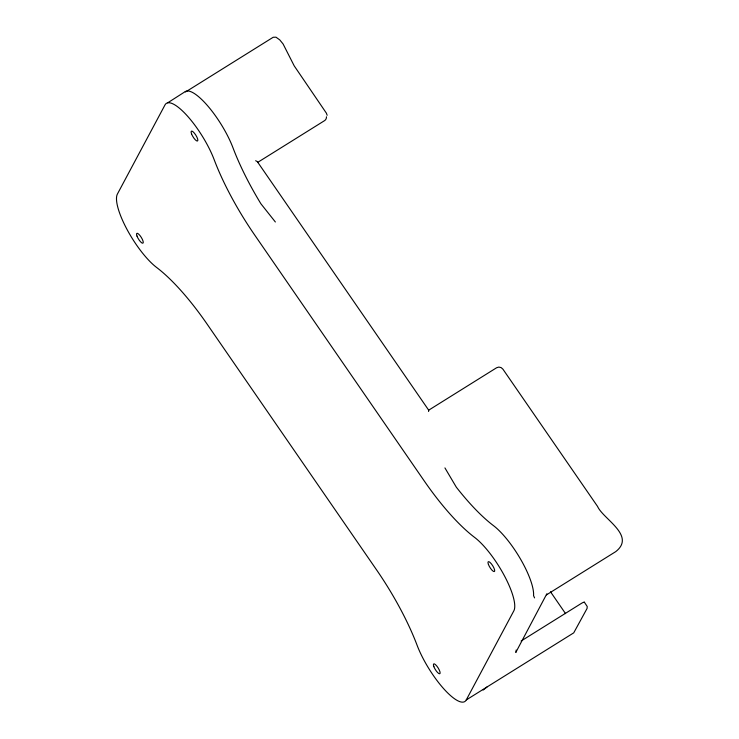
<?xml version="1.0" encoding="UTF-8"?>
<svg xmlns="http://www.w3.org/2000/svg" width="739" height="739" viewBox="0 0 739 739"><rect width="100%" height="100%" fill="white"/><g stroke="black" fill="none" stroke-linecap="round" stroke-linejoin="round"><path stroke-width="1.11" d="M428.583 411.503L428.675 410.154L257.311 161.619L255.657 160.714M515.776 652.5L546.851 593.777M516.044 652.01L516.164 650.034M466.254 699.944L513.827 610.857A46.326 13.043 58 0 0 504.358 575.69A46.326 13.043 58 0 0 474.65 537.438A115.811 32.599 58 0 1 424.195 480.867L254.622 234.928A115.811 32.599 58 0 1 214.153 159.633A46.326 13.043 58 0 0 187.355 115.949A46.326 13.043 58 0 0 164.991 104.938L117.418 194.024A46.326 13.043 58 0 0 126.886 229.192A46.326 13.043 58 0 0 156.594 267.444A115.811 32.599 58 0 1 207.049 324.024L376.622 569.954A115.811 32.599 58 0 1 417.092 645.249A46.326 13.043 58 0 0 443.89 688.942A46.326 13.043 58 0 0 466.254 699.944L573.723 632.861L587.08 608.437L587.219 606.488L584.355 602.193M428.62 410.219L496.626 367.745L498.825 367.08L501.116 367.597L502.889 369.13L597.555 506.427C603.172 519.157 636.131 535.627 615.772 551.608L546.426 594.904M275.361 221.986L260.895 203.761A115.811 32.599 58 0 1 233.007 147.865A46.326 13.043 58 0 0 208.943 107.331A46.326 13.043 58 0 0 185.794 91.294L185.295 91.645L185.729 91.987M486.992 687.002L483.158 690.05M167.67 102.832L185.397 91.497M186.459 91.414L273.181 37.273L275.98 37.181L279.767 39.897L283.083 43.961L294.205 65.863L326.37 113.132L327.155 115.293M257.569 162.46L324.476 120.697A4.628 4.388 28.1 0 0 326.444 116.771M521.115 641.018L581.233 603.495A4.628 0.711 -34.6 0 1 584.3 602.451M534.565 597.906L533.558 595.662A46.326 13.043 58 0 0 520.967 559.857A46.326 13.043 58 0 0 493.504 525.669A115.811 32.599 58 0 1 456.323 487.186L444.933 467.916M550.509 591.791L565.557 613.629M136.992 236.092A5.792 1.626 58 0 0 142.821 243.233A5.792 1.626 58 0 0 139.911 235.464A5.792 1.626 58 0 0 136.992 236.092M488.424 564.448A5.792 1.626 58 0 0 494.252 571.598A5.792 1.626 58 0 0 491.343 563.82A5.792 1.626 58 0 0 488.424 564.448M433.858 666.643A5.792 1.626 58 0 0 439.687 673.783A5.792 1.626 58 0 0 436.777 666.015A5.792 1.626 58 0 0 433.858 666.643M191.558 133.898A5.792 1.626 58 0 0 197.387 141.047A5.792 1.626 58 0 0 194.477 133.269A5.792 1.626 58 0 0 191.558 133.898"/></g></svg>
